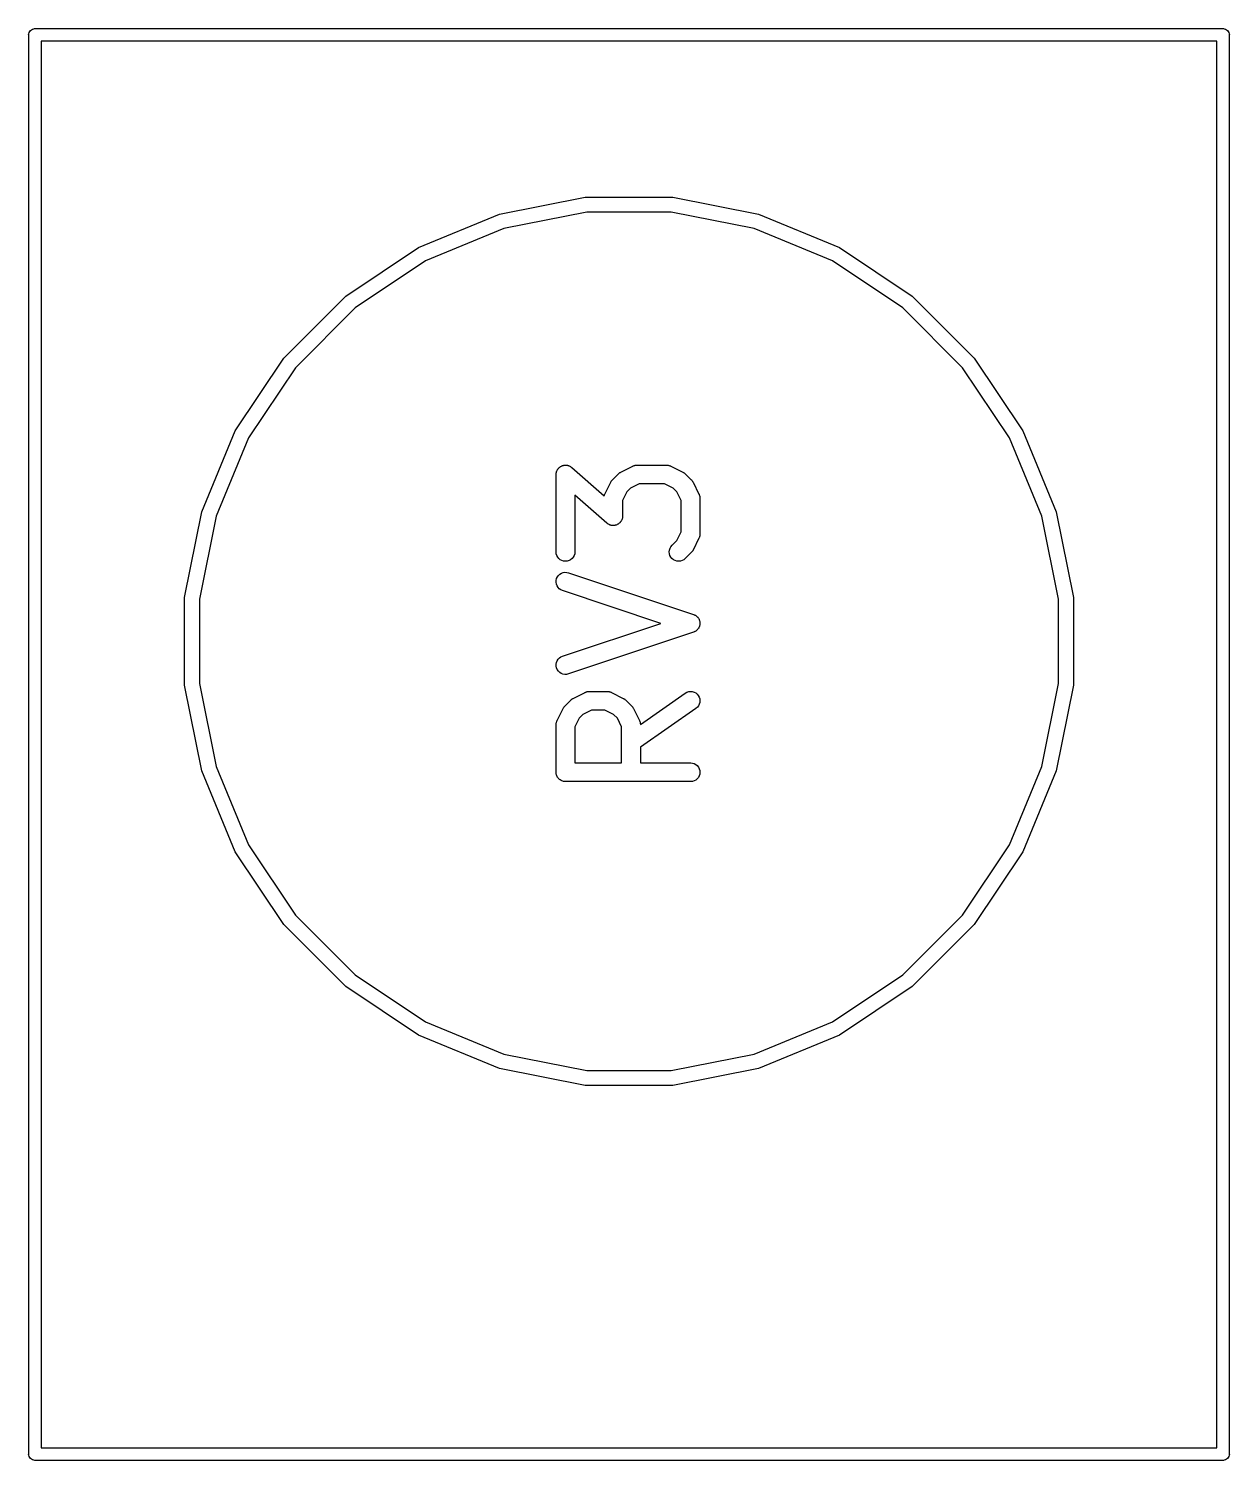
# Model space of a CAD drawing. Extents: x 20 to 116, y -135 to -20.
# Drawn here: x 63.2 to 72.8, y -63.39 to -51.93 of the extents above; entities that cross this region are included whole.
import ezdxf

# ---------------------------------------------------------------- set-up
doc = ezdxf.new("R2010")
doc.units = 0
doc.layers.add('BLACK', color=7, linetype='CONTINUOUS')

msp = doc.modelspace()

# ---------------------------------------------------------------- linework, layer by layer
at = {"layer": 'BLACK', "linetype": 'Continuous'}
for p, q in [((63.1998, -51.985), (63.2007, -51.9752)), ((63.2007, -51.9752), (63.2036, -51.9658)), ((63.2036, -51.9658), (63.2082, -51.9571)), ((63.2082, -51.9571), (63.2145, -51.9495)), ((63.2145, -51.9495), (63.2221, -51.9432)), ((63.2221, -51.9432), (63.2308, -51.9386)), ((63.2308, -51.9386), (63.2402, -51.9357)), ((63.2402, -51.9357), (63.2476, -51.935)), ((63.2476, -51.935), (63.25, -51.9348)), ((63.25, -51.9348), (63.2524, -51.935)), ((63.2524, -51.935), (72.7476, -51.935)), ((72.7476, -51.935), (72.75, -51.9348)), ((72.75, -51.9348), (72.7524, -51.935)), ((72.7524, -51.935), (72.7598, -51.9357)), ((72.7598, -51.9357), (72.7692, -51.9386)), ((72.7692, -51.9386), (72.7779, -51.9432)), ((72.7779, -51.9432), (72.7855, -51.9495)), ((72.7855, -51.9495), (72.7918, -51.9571)), ((72.7918, -51.9571), (72.7964, -51.9658)), ((72.7964, -51.9658), (72.7993, -51.9752)), ((72.7993, -51.9752), (72.8002, -51.985)), ((63.2, -51.9875), (63.1998, -51.985)), ((63.2, -63.3326), (63.2, -51.9875)), ((63.3, -52.035), (63.3, -63.285)), ((72.7, -52.035), (63.3, -52.035)), ((72.7, -63.285), (72.7, -52.035)), ((72.8002, -51.985), (72.8, -51.9874)), ((72.8, -51.9874), (72.8, -63.3326)), ((66.9637, -53.4187), (67.6501, -53.2822)), ((67.6501, -53.2822), (68.3499, -53.2822)), ((68.3499, -53.2822), (69.0363, -53.4187)), ((66.3171, -53.6865), (66.9637, -53.4187)), ((67.6618, -53.4016), (66.9985, -53.5336)), ((68.3382, -53.4016), (67.6618, -53.4016)), ((69.0015, -53.5336), (68.3382, -53.4016)), ((69.0363, -53.4187), (69.6829, -53.6865)), ((66.9985, -53.5336), (66.3737, -53.7924)), ((69.6263, -53.7924), (69.0015, -53.5336)), ((65.7352, -54.0754), (66.3171, -53.6865)), ((69.6829, -53.6865), (70.2648, -54.0754)), ((66.3737, -53.7924), (65.8113, -54.1681)), ((70.1887, -54.1681), (69.6263, -53.7924)), ((65.2404, -54.5702), (65.7352, -54.0754)), ((70.2648, -54.0754), (70.7596, -54.5702)), ((65.8113, -54.1681), (65.3331, -54.6463)), ((70.6669, -54.6463), (70.1887, -54.1681)), ((64.8515, -55.1521), (65.2404, -54.5702)), ((70.7596, -54.5702), (71.1485, -55.1521)), ((65.3331, -54.6463), (64.9574, -55.2087)), ((71.0426, -55.2087), (70.6669, -54.6463)), ((64.5837, -55.7987), (64.8515, -55.1521)), ((71.1485, -55.1521), (71.4163, -55.7987)), ((64.9574, -55.2087), (64.6986, -55.8335)), ((71.3014, -55.8335), (71.0426, -55.2087)), ((67.4174, -55.4997), (67.4179, -55.495)), ((67.4174, -55.5007), (67.4174, -55.4997)), ((67.4174, -56.1198), (67.4174, -55.5007)), ((67.4179, -55.495), (67.4181, -55.4903)), ((67.4181, -55.4903), (67.4187, -55.4877)), ((67.4187, -55.4877), (67.419, -55.4851)), ((67.419, -55.4851), (67.4204, -55.4806)), ((67.4204, -55.4806), (67.4215, -55.4761)), ((67.4215, -55.4761), (67.4226, -55.4737)), ((67.4226, -55.4737), (67.4234, -55.4712)), ((67.4234, -55.4712), (67.4257, -55.4671)), ((67.4257, -55.4671), (67.4277, -55.4628)), ((67.4277, -55.4628), (67.4292, -55.4606)), ((67.4292, -55.4606), (67.4305, -55.4583)), ((67.4305, -55.4583), (67.4335, -55.4547)), ((67.4335, -55.4547), (67.4363, -55.4509)), ((67.4363, -55.4509), (67.4382, -55.4491)), ((67.4382, -55.4491), (67.4399, -55.4471)), ((67.4399, -55.4471), (67.4436, -55.4442)), ((67.4436, -55.4442), (67.447, -55.441)), ((67.447, -55.441), (67.4493, -55.4396)), ((67.4493, -55.4396), (67.4513, -55.438)), ((67.4513, -55.438), (67.4555, -55.4358)), ((67.4555, -55.4358), (67.4595, -55.4333)), ((67.4595, -55.4333), (67.462, -55.4324)), ((67.462, -55.4324), (67.4643, -55.4312)), ((67.4643, -55.4312), (67.4688, -55.4298)), ((67.4688, -55.4298), (67.4732, -55.4282)), ((67.4732, -55.4282), (67.4758, -55.4278)), ((67.4758, -55.4278), (67.4783, -55.427)), ((67.4783, -55.427), (67.483, -55.4266)), ((67.483, -55.4266), (67.4877, -55.4259)), ((67.4877, -55.4259), (67.4903, -55.426)), ((67.4903, -55.426), (67.4929, -55.4257)), ((67.4929, -55.4257), (67.4976, -55.4262)), ((67.4976, -55.4262), (67.5023, -55.4264)), ((67.5023, -55.4264), (67.5048, -55.427)), ((67.5048, -55.427), (67.5075, -55.4272)), ((67.5075, -55.4272), (67.512, -55.4286)), ((67.512, -55.4286), (67.5165, -55.4297)), ((67.5165, -55.4297), (67.5189, -55.4308)), ((67.5189, -55.4308), (67.5214, -55.4316)), ((67.5214, -55.4316), (67.5256, -55.4338)), ((67.5256, -55.4338), (67.5299, -55.4358)), ((67.5299, -55.4358), (67.532, -55.4373)), ((67.532, -55.4373), (67.5343, -55.4385)), ((67.5343, -55.4385), (67.5379, -55.4415)), ((67.5379, -55.4415), (67.5418, -55.4443)), ((67.5418, -55.4443), (67.8011, -55.6712)), ((67.8679, -55.5429), (67.9155, -55.4953)), ((67.9155, -55.4953), (67.9163, -55.4946)), ((67.9163, -55.4946), (67.9196, -55.4919)), ((67.9196, -55.4919), (67.9226, -55.489)), ((67.9226, -55.489), (67.9253, -55.4874)), ((67.9253, -55.4874), (67.9277, -55.4854)), ((67.9277, -55.4854), (67.9315, -55.4835)), ((67.9315, -55.4835), (67.935, -55.4813)), ((67.935, -55.4813), (68.0303, -55.4336)), ((68.0303, -55.4336), (68.0312, -55.4332)), ((68.0312, -55.4332), (68.0333, -55.4324)), ((68.0333, -55.4324), (68.0352, -55.4314)), ((68.0352, -55.4314), (68.0401, -55.4299)), ((68.0401, -55.4299), (68.0449, -55.4281)), ((68.0449, -55.4281), (68.0471, -55.4278)), ((68.0471, -55.4278), (68.0492, -55.4271)), ((68.0492, -55.4271), (68.0543, -55.4266)), ((68.0543, -55.4266), (68.0594, -55.4258)), ((68.0594, -55.4258), (68.0616, -55.4259)), ((68.0616, -55.4259), (68.0638, -55.4257)), ((68.0638, -55.4257), (68.3019, -55.4257)), ((68.3019, -55.4257), (68.303, -55.4257)), ((68.303, -55.4257), (68.3051, -55.426)), ((68.3051, -55.426), (68.3074, -55.4259)), ((68.3074, -55.4259), (68.3124, -55.4268)), ((68.3124, -55.4268), (68.3175, -55.4274)), ((68.3175, -55.4274), (68.3196, -55.428)), ((68.3196, -55.428), (68.3218, -55.4284)), ((68.3218, -55.4284), (68.3266, -55.4302)), ((68.3266, -55.4302), (68.3315, -55.4318)), ((68.3315, -55.4318), (68.3334, -55.4328)), ((68.3334, -55.4328), (68.3354, -55.4336)), ((68.3354, -55.4336), (68.4307, -55.4813)), ((68.4307, -55.4813), (68.4316, -55.4817)), ((68.4316, -55.4817), (68.4352, -55.484)), ((68.4352, -55.484), (68.4389, -55.486)), ((68.4389, -55.486), (68.4413, -55.488)), ((68.4413, -55.488), (68.4439, -55.4897)), ((68.4439, -55.4897), (68.4469, -55.4926)), ((68.4469, -55.4926), (68.4502, -55.4953)), ((68.4502, -55.4953), (68.4978, -55.5429)), ((67.8063, -55.6576), (67.8539, -55.5624)), ((67.8539, -55.5624), (67.8543, -55.5615)), ((67.8543, -55.5615), (67.8566, -55.5579)), ((67.8566, -55.5579), (67.8586, -55.5542)), ((67.8586, -55.5542), (67.8606, -55.5518)), ((67.8606, -55.5518), (67.8623, -55.5492)), ((67.8623, -55.5492), (67.8652, -55.5462)), ((67.8652, -55.5462), (67.8679, -55.5429)), ((67.9826, -55.6404), (67.9483, -55.7089)), ((68.013, -55.61), (67.9826, -55.6404)), ((68.0815, -55.5757), (68.013, -55.61)), ((68.2842, -55.5757), (68.0815, -55.5757)), ((68.3527, -55.61), (68.2842, -55.5757)), ((68.3831, -55.6404), (68.3527, -55.61)), ((68.4174, -55.7089), (68.3831, -55.6404)), ((68.4978, -55.5429), (68.4985, -55.5437)), ((68.4985, -55.5437), (68.5012, -55.547)), ((68.5012, -55.547), (68.5041, -55.55)), ((68.5041, -55.55), (68.5057, -55.5527)), ((68.5057, -55.5527), (68.5077, -55.5551)), ((68.5077, -55.5551), (68.5096, -55.5588)), ((68.5096, -55.5588), (68.5118, -55.5624)), ((68.5118, -55.5624), (68.5595, -55.6576)), ((67.8239, -55.8905), (67.5674, -55.666)), ((67.5674, -55.666), (67.5674, -56.1198)), ((67.8011, -55.6712), (67.8028, -55.6665)), ((67.8028, -55.6665), (67.8044, -55.6616)), ((67.8044, -55.6616), (67.8055, -55.6597)), ((67.8055, -55.6597), (67.8063, -55.6576)), ((67.9483, -55.7089), (67.9483, -55.834)), ((68.4174, -55.9592), (68.4174, -55.7089)), ((68.5595, -55.6576), (68.5599, -55.6586)), ((68.5599, -55.6586), (68.5607, -55.6607)), ((68.5607, -55.6607), (68.5617, -55.6626)), ((68.5617, -55.6626), (68.5632, -55.6675)), ((68.5632, -55.6675), (68.565, -55.6723)), ((68.565, -55.6723), (68.5653, -55.6745)), ((68.5653, -55.6745), (68.566, -55.6766)), ((68.566, -55.6766), (68.5665, -55.6817)), ((68.5665, -55.6817), (68.5673, -55.6868)), ((68.5673, -55.6868), (68.5672, -55.689)), ((68.5672, -55.689), (68.5674, -55.6912)), ((68.5674, -55.6912), (68.5674, -55.9769)), ((64.4472, -56.4851), (64.5837, -55.7987)), ((64.6986, -55.8335), (64.5666, -56.4968)), ((67.9352, -55.8764), (67.9322, -55.88)), ((67.9365, -55.8741), (67.9352, -55.8764)), ((67.938, -55.872), (67.9365, -55.8741)), ((67.94, -55.8677), (67.938, -55.872)), ((67.9423, -55.8636), (67.94, -55.8677)), ((67.9431, -55.8611), (67.9423, -55.8636)), ((67.9442, -55.8587), (67.9431, -55.8611)), ((67.9453, -55.8541), (67.9442, -55.8587)), ((67.9467, -55.8496), (67.9453, -55.8541)), ((67.947, -55.847), (67.9467, -55.8496)), ((67.9476, -55.8445), (67.947, -55.847)), ((67.9478, -55.8398), (67.9476, -55.8445)), ((67.9483, -55.8351), (67.9478, -55.8398)), ((67.9483, -55.834), (67.9483, -55.8351)), ((71.4334, -56.4968), (71.3014, -55.8335)), ((71.4163, -55.7987), (71.5528, -56.4851)), ((67.8278, -55.8932), (67.8239, -55.8905)), ((67.8314, -55.8962), (67.8278, -55.8932)), ((67.8337, -55.8975), (67.8314, -55.8962)), ((67.8358, -55.899), (67.8337, -55.8975)), ((67.8401, -55.901), (67.8358, -55.899)), ((67.8443, -55.9032), (67.8401, -55.901)), ((67.8468, -55.904), (67.8443, -55.9032)), ((67.8492, -55.9051), (67.8468, -55.904)), ((67.8538, -55.9061), (67.8492, -55.9051)), ((67.8583, -55.9075), (67.8538, -55.9061)), ((67.8609, -55.9078), (67.8583, -55.9075)), ((67.8634, -55.9084), (67.8609, -55.9078)), ((67.8681, -55.9086), (67.8634, -55.9084)), ((67.8728, -55.909), (67.8681, -55.9086)), ((67.8754, -55.9088), (67.8728, -55.909)), ((67.8781, -55.9089), (67.8754, -55.9088)), ((67.8827, -55.9081), (67.8781, -55.9089)), ((67.8874, -55.9077), (67.8827, -55.9081)), ((67.8899, -55.907), (67.8874, -55.9077)), ((67.8925, -55.9066), (67.8899, -55.907)), ((67.8969, -55.9049), (67.8925, -55.9066)), ((67.9014, -55.9036), (67.8969, -55.9049)), ((67.9038, -55.9024), (67.9014, -55.9036)), ((67.9062, -55.9014), (67.9038, -55.9024)), ((67.9102, -55.899), (67.9062, -55.9014)), ((67.9144, -55.8968), (67.9102, -55.899)), ((67.9164, -55.8952), (67.9144, -55.8968)), ((67.9187, -55.8938), (67.9164, -55.8952)), ((67.9222, -55.8906), (67.9187, -55.8938)), ((67.9258, -55.8876), (67.9222, -55.8906)), ((67.9275, -55.8856), (67.9258, -55.8876)), ((67.9294, -55.8838), (67.9275, -55.8856)), ((67.9322, -55.88), (67.9294, -55.8838)), ((68.3831, -56.0277), (68.4174, -55.9592)), ((68.5663, -55.9874), (68.5657, -55.9925)), ((68.5672, -55.9824), (68.5663, -55.9874)), ((68.5674, -55.978), (68.5671, -55.9801)), ((68.5671, -55.9801), (68.5672, -55.9824)), ((68.5674, -55.9769), (68.5674, -55.978)), ((68.3221, -56.1195), (68.3236, -56.1049)), ((68.3236, -56.1049), (68.3279, -56.0909)), ((68.3279, -56.0909), (68.3348, -56.078)), ((68.3348, -56.078), (68.3441, -56.0667)), ((68.3441, -56.0667), (68.3831, -56.0277)), ((68.5114, -56.1066), (68.5091, -56.1102)), ((68.5118, -56.1057), (68.5114, -56.1066)), ((68.5595, -56.0104), (68.5118, -56.1057)), ((68.5603, -56.0084), (68.5595, -56.0104)), ((68.5613, -56.0065), (68.5603, -56.0084)), ((68.5629, -56.0016), (68.5613, -56.0065)), ((68.5647, -55.9968), (68.5629, -56.0016)), ((68.5651, -55.9946), (68.5647, -55.9968)), ((68.5657, -55.9925), (68.5651, -55.9946)), ((67.4188, -56.1343), (67.4174, -56.1198)), ((67.423, -56.1483), (67.4188, -56.1343)), ((67.4299, -56.1613), (67.423, -56.1483)), ((67.4392, -56.1726), (67.4299, -56.1613)), ((67.4504, -56.1819), (67.4392, -56.1726)), ((67.4633, -56.1889), (67.4504, -56.1819)), ((67.4773, -56.1932), (67.4633, -56.1889)), ((67.4919, -56.1948), (67.4773, -56.1932)), ((67.5064, -56.1934), (67.4919, -56.1948)), ((67.5205, -56.1893), (67.5064, -56.1934)), ((67.5334, -56.1825), (67.5205, -56.1893)), ((67.5449, -56.1733), (67.5334, -56.1825)), ((67.5543, -56.1621), (67.5449, -56.1733)), ((67.5613, -56.1493), (67.5543, -56.1621)), ((67.5657, -56.1354), (67.5613, -56.1493)), ((67.5674, -56.1208), (67.5657, -56.1354)), ((67.5674, -56.1198), (67.5674, -56.1208)), ((68.3235, -56.1341), (68.3221, -56.1195)), ((68.3277, -56.1481), (68.3235, -56.1341)), ((68.3345, -56.161), (68.3277, -56.1481)), ((68.3437, -56.1724), (68.3345, -56.161)), ((68.355, -56.1818), (68.3437, -56.1724)), ((68.3678, -56.1888), (68.355, -56.1818)), ((68.3818, -56.1932), (68.3678, -56.1888)), ((68.3964, -56.1948), (68.3818, -56.1932)), ((68.4109, -56.1935), (68.3964, -56.1948)), ((68.425, -56.1894), (68.4109, -56.1935)), ((68.438, -56.1827), (68.425, -56.1894)), ((68.4494, -56.1735), (68.438, -56.1827)), ((68.4502, -56.1728), (68.4494, -56.1735)), ((68.4978, -56.1252), (68.4502, -56.1728)), ((68.5005, -56.1219), (68.4978, -56.1252)), ((68.5034, -56.1189), (68.5005, -56.1219)), ((68.5051, -56.1163), (68.5034, -56.1189)), ((68.5071, -56.1139), (68.5051, -56.1163)), ((68.5091, -56.1102), (68.5071, -56.1139)), ((67.418, -56.3479), (67.4214, -56.3336)), ((67.4214, -56.3336), (67.4275, -56.3203)), ((67.4275, -56.3203), (67.436, -56.3084)), ((67.436, -56.3084), (67.4467, -56.2984)), ((67.4467, -56.2984), (67.4591, -56.2907)), ((67.4591, -56.2907), (67.4728, -56.2855)), ((67.4728, -56.2855), (67.4872, -56.283)), ((67.4872, -56.283), (67.5018, -56.2835)), ((67.5018, -56.2835), (67.5161, -56.2867)), ((67.5161, -56.2867), (68.5161, -56.62)), ((67.4175, -56.3625), (67.418, -56.3479)), ((67.4199, -56.377), (67.4175, -56.3625)), ((67.425, -56.3907), (67.4199, -56.377)), ((67.4326, -56.4032), (67.425, -56.3907)), ((67.4426, -56.4139), (67.4326, -56.4032)), ((67.4544, -56.4225), (67.4426, -56.4139)), ((67.4677, -56.4287), (67.4544, -56.4225)), ((67.4687, -56.429), (67.4677, -56.4287)), ((68.2552, -56.6912), (67.4687, -56.429)), ((64.4472, -57.1849), (64.4472, -56.4851)), ((64.5666, -56.4968), (64.5666, -57.1732)), ((71.4334, -57.1732), (71.4334, -56.4968)), ((71.5528, -56.4851), (71.5528, -57.1849)), ((68.5161, -56.62), (68.5171, -56.6204)), ((68.5171, -56.6204), (68.5218, -56.6226)), ((68.5218, -56.6226), (68.5266, -56.6245)), ((68.5266, -56.6245), (68.5284, -56.6256)), ((68.5284, -56.6256), (68.5304, -56.6265)), ((68.5304, -56.6265), (68.5346, -56.6296)), ((68.5346, -56.6296), (68.5389, -56.6324)), ((68.5389, -56.6324), (68.5405, -56.6339)), ((68.5405, -56.6339), (68.5422, -56.6351)), ((68.5422, -56.6351), (68.5457, -56.639)), ((68.5457, -56.639), (68.5495, -56.6425)), ((68.5495, -56.6425), (68.5507, -56.6443)), ((68.5507, -56.6443), (68.5521, -56.6459)), ((68.5521, -56.6459), (68.5549, -56.6503)), ((68.5549, -56.6503), (68.5578, -56.6546)), ((68.5578, -56.6546), (68.5587, -56.6565)), ((68.5587, -56.6565), (68.5598, -56.6584)), ((68.5598, -56.6584), (68.5616, -56.6632)), ((68.5616, -56.6632), (68.5637, -56.668)), ((68.5637, -56.668), (68.5642, -56.6701)), ((68.5642, -56.6701), (68.5649, -56.6721)), ((68.5649, -56.6721), (68.5657, -56.6772)), ((68.5657, -56.6772), (68.5668, -56.6823)), ((67.4687, -56.9534), (68.2552, -56.6912)), ((68.5161, -56.7623), (67.5161, -57.0957)), ((68.5208, -56.7602), (68.5161, -56.7623)), ((68.5257, -56.7584), (68.5208, -56.7602)), ((68.5275, -56.7573), (68.5257, -56.7584)), ((68.5295, -56.7564), (68.5275, -56.7573)), ((68.5337, -56.7534), (68.5295, -56.7564)), ((68.5381, -56.7506), (68.5337, -56.7534)), ((68.5397, -56.7492), (68.5381, -56.7506)), ((68.5414, -56.7479), (68.5397, -56.7492)), ((68.545, -56.7442), (68.5414, -56.7479)), ((68.5488, -56.7406), (68.545, -56.7442)), ((68.55, -56.7389), (68.5488, -56.7406)), ((68.5515, -56.7373), (68.55, -56.7389)), ((68.5543, -56.7329), (68.5515, -56.7373)), ((68.5573, -56.7287), (68.5543, -56.7329)), ((68.5582, -56.7268), (68.5573, -56.7287)), ((68.5593, -56.725), (68.5582, -56.7268)), ((68.5612, -56.7201), (68.5593, -56.725)), ((68.5634, -56.7154), (68.5612, -56.7201)), ((68.5639, -56.7133), (68.5634, -56.7154)), ((68.5646, -56.7113), (68.5639, -56.7133)), ((68.5655, -56.7062), (68.5646, -56.7113)), ((68.5667, -56.7012), (68.5655, -56.7062)), ((68.5668, -56.699), (68.5667, -56.7012)), ((68.5668, -56.6823), (68.5669, -56.6844)), ((68.5672, -56.6969), (68.5668, -56.699)), ((68.5669, -56.6844), (68.5672, -56.6865)), ((68.5672, -56.6865), (68.567, -56.6917)), ((68.567, -56.6917), (68.5672, -56.6969)), ((67.4176, -57.0188), (67.4201, -57.0044)), ((67.4179, -57.0334), (67.4176, -57.0188)), ((67.4201, -57.0044), (67.4254, -56.9907)), ((67.4254, -56.9907), (67.4333, -56.9784)), ((67.4333, -56.9784), (67.4433, -56.9678)), ((67.4433, -56.9678), (67.4553, -56.9593)), ((67.4553, -56.9593), (67.4687, -56.9534)), ((67.4211, -57.0477), (67.4179, -57.0334)), ((67.4269, -57.0612), (67.4211, -57.0477)), ((67.4353, -57.0732), (67.4269, -57.0612)), ((67.4458, -57.0833), (67.4353, -57.0732)), ((67.4581, -57.0912), (67.4458, -57.0833)), ((67.4718, -57.0966), (67.4581, -57.0912)), ((67.4861, -57.0993), (67.4718, -57.0966)), ((67.5008, -57.099), (67.4861, -57.0993)), ((67.5151, -57.096), (67.5008, -57.099)), ((67.5161, -57.0957), (67.5151, -57.096)), ((64.5837, -57.8713), (64.4472, -57.1849)), ((64.5666, -57.1732), (64.6986, -57.8365)), ((67.5541, -57.2908), (67.6493, -57.2432)), ((67.6493, -57.2432), (67.6503, -57.2427)), ((67.6503, -57.2427), (67.6523, -57.2419)), ((67.6523, -57.2419), (67.6543, -57.2409)), ((67.6543, -57.2409), (67.6592, -57.2394)), ((67.6592, -57.2394), (67.664, -57.2376)), ((67.664, -57.2376), (67.6662, -57.2373)), ((67.6662, -57.2373), (67.6683, -57.2367)), ((67.6683, -57.2367), (67.6734, -57.2362)), ((67.6734, -57.2362), (67.6785, -57.2354)), ((67.6785, -57.2354), (67.6807, -57.2355)), ((67.6807, -57.2355), (67.6829, -57.2352)), ((67.6829, -57.2352), (67.8257, -57.2352)), ((67.8257, -57.2352), (67.8268, -57.2352)), ((67.8268, -57.2352), (67.829, -57.2355)), ((67.829, -57.2355), (67.8312, -57.2354)), ((67.8312, -57.2354), (67.8362, -57.2363)), ((67.8362, -57.2363), (67.8413, -57.2369)), ((67.8413, -57.2369), (67.8434, -57.2375)), ((67.8434, -57.2375), (67.8456, -57.2379)), ((67.8456, -57.2379), (67.8504, -57.2398)), ((67.8504, -57.2398), (67.8553, -57.2413)), ((67.8553, -57.2413), (67.8572, -57.2424)), ((67.8572, -57.2424), (67.8593, -57.2432)), ((67.8593, -57.2432), (67.9545, -57.2908)), ((68.0911, -57.4996), (68.4494, -57.2488)), ((68.4494, -57.2488), (68.4502, -57.2482)), ((68.4502, -57.2482), (68.4631, -57.2412)), ((68.4631, -57.2412), (68.4771, -57.2368)), ((68.4771, -57.2368), (68.4916, -57.2352)), ((68.4916, -57.2352), (68.5062, -57.2365)), ((68.5062, -57.2365), (68.5202, -57.2406)), ((68.5202, -57.2406), (68.5332, -57.2473)), ((68.5332, -57.2473), (68.5447, -57.2565)), ((71.3014, -57.8365), (71.4334, -57.1732)), ((71.5528, -57.1849), (71.4163, -57.8713)), ((67.4757, -57.3675), (67.4777, -57.3638)), ((67.4777, -57.3638), (67.4797, -57.3613)), ((67.4797, -57.3613), (67.4814, -57.3587)), ((67.4814, -57.3587), (67.4843, -57.3557)), ((67.4843, -57.3557), (67.487, -57.3524)), ((67.487, -57.3524), (67.5346, -57.3048)), ((67.5346, -57.3048), (67.5353, -57.3041)), ((67.5353, -57.3041), (67.5386, -57.3015)), ((67.5386, -57.3015), (67.5417, -57.2986)), ((67.5417, -57.2986), (67.5443, -57.2969)), ((67.5443, -57.2969), (67.5468, -57.295)), ((67.5468, -57.295), (67.5505, -57.293)), ((67.5505, -57.293), (67.5541, -57.2908)), ((67.9545, -57.2908), (67.9554, -57.2912)), ((67.9554, -57.2912), (67.959, -57.2935)), ((67.959, -57.2935), (67.9627, -57.2955)), ((67.9627, -57.2955), (67.9651, -57.2975)), ((67.9651, -57.2975), (67.9677, -57.2992)), ((67.9677, -57.2992), (67.9707, -57.3021)), ((67.9707, -57.3021), (67.974, -57.3048)), ((67.974, -57.3048), (68.0216, -57.3524)), ((68.0216, -57.3524), (68.0223, -57.3532)), ((68.0223, -57.3532), (68.025, -57.3565)), ((68.025, -57.3565), (68.0279, -57.3595)), ((68.0279, -57.3595), (68.0295, -57.3622)), ((68.0295, -57.3622), (68.0315, -57.3646)), ((68.0315, -57.3646), (68.0334, -57.3684)), ((68.5465, -57.3622), (68.5354, -57.3717)), ((68.5447, -57.2565), (68.5541, -57.2677)), ((68.5556, -57.3507), (68.5465, -57.3622)), ((68.5541, -57.2677), (68.5612, -57.2805)), ((68.5622, -57.3376), (68.5556, -57.3507)), ((68.5612, -57.2805), (68.5657, -57.2944)), ((68.5662, -57.3235), (68.5622, -57.3376)), ((68.5657, -57.2944), (68.5674, -57.3089)), ((68.5674, -57.3089), (68.5662, -57.3235)), ((67.4197, -57.483), (67.4201, -57.4808)), ((67.4201, -57.4808), (67.4219, -57.476)), ((67.4219, -57.476), (67.4234, -57.4712)), ((67.4234, -57.4712), (67.4245, -57.4692)), ((67.4245, -57.4692), (67.4253, -57.4672)), ((67.4253, -57.4672), (67.4729, -57.3719)), ((67.4729, -57.3719), (67.4734, -57.371)), ((67.4734, -57.371), (67.4757, -57.3675)), ((67.6016, -57.4499), (67.5674, -57.5184)), ((67.632, -57.4195), (67.6016, -57.4499)), ((67.7006, -57.3852), (67.632, -57.4195)), ((67.808, -57.3852), (67.7006, -57.3852)), ((67.8765, -57.4195), (67.808, -57.3852)), ((67.9069, -57.4499), (67.8765, -57.4195)), ((67.9412, -57.5184), (67.9069, -57.4499)), ((68.0334, -57.3684), (68.0357, -57.3719)), ((68.0357, -57.3719), (68.0833, -57.4672)), ((68.0833, -57.4672), (68.0837, -57.4681)), ((68.0837, -57.4681), (68.0845, -57.4702)), ((68.0845, -57.4702), (68.0855, -57.4721)), ((68.0855, -57.4721), (68.087, -57.477)), ((68.087, -57.477), (68.0888, -57.4819)), ((68.5354, -57.3717), (68.0912, -57.6826)), ((67.4174, -57.4997), (67.4176, -57.4975)), ((67.4174, -57.5007), (67.4174, -57.4997)), ((67.4174, -57.8817), (67.4174, -57.5007)), ((67.4176, -57.4953), (67.4184, -57.4902)), ((67.4176, -57.4975), (67.4176, -57.4953)), ((67.4184, -57.4902), (67.419, -57.4851)), ((67.419, -57.4851), (67.4197, -57.483)), ((67.5674, -57.5184), (67.5674, -57.8067)), ((67.9412, -57.8067), (67.9412, -57.5184)), ((68.0888, -57.4819), (68.0891, -57.484)), ((68.0891, -57.484), (68.0898, -57.4861)), ((68.0898, -57.4861), (68.0903, -57.4913)), ((68.0903, -57.4913), (68.0911, -57.4963)), ((68.0911, -57.4963), (68.091, -57.4985)), ((68.091, -57.4985), (68.0911, -57.4996)), ((68.0912, -57.6826), (68.0912, -57.8067)), ((67.5674, -57.8067), (67.9412, -57.8067)), ((68.0912, -57.8067), (68.4924, -57.8067)), ((68.4924, -57.8067), (68.4934, -57.8067)), ((68.4934, -57.8067), (68.508, -57.8083)), ((68.508, -57.8083), (68.5219, -57.8127)), ((68.5219, -57.8127), (68.5348, -57.8198)), ((68.5348, -57.8198), (68.546, -57.8292)), ((64.8515, -58.5179), (64.5837, -57.8713)), ((64.6986, -57.8365), (64.9574, -58.4613)), ((67.4181, -57.8887), (67.4174, -57.8817)), ((67.4187, -57.8957), (67.4181, -57.8887)), ((67.4188, -57.896), (67.4187, -57.8957)), ((67.4188, -57.8962), (67.4188, -57.896)), ((67.4208, -57.903), (67.4188, -57.8962)), ((67.4228, -57.9098), (67.4208, -57.903)), ((67.423, -57.91), (67.4228, -57.9098)), ((67.423, -57.9102), (67.423, -57.91)), ((67.4264, -57.9165), (67.423, -57.9102)), ((67.4296, -57.9227), (67.4264, -57.9165)), ((67.4298, -57.9229), (67.4296, -57.9227)), ((67.4299, -57.9232), (67.4298, -57.9229)), ((67.4344, -57.9287), (67.4299, -57.9232)), ((67.4388, -57.9341), (67.4344, -57.9287)), ((67.439, -57.9343), (67.4388, -57.9341)), ((67.4392, -57.9345), (67.439, -57.9343)), ((67.4446, -57.939), (67.4392, -57.9345)), ((67.45, -57.9435), (67.4446, -57.939)), ((68.5452, -57.9349), (68.5339, -57.9441)), ((68.5546, -57.9236), (68.5452, -57.9349)), ((68.546, -57.8292), (68.5551, -57.8406)), ((68.5615, -57.9107), (68.5546, -57.9236)), ((68.5551, -57.8406), (68.5619, -57.8536)), ((68.5658, -57.8967), (68.5615, -57.9107)), ((68.5619, -57.8536), (68.5661, -57.8676)), ((68.5674, -57.8822), (68.5658, -57.8967)), ((68.5661, -57.8676), (68.5674, -57.8822)), ((71.0426, -58.4613), (71.3014, -57.8365)), ((71.4163, -57.8713), (71.1485, -58.5179)), ((67.4502, -57.9437), (67.45, -57.9435)), ((67.4504, -57.9438), (67.4502, -57.9437)), ((67.4566, -57.9472), (67.4504, -57.9438)), ((67.4628, -57.9506), (67.4566, -57.9472)), ((67.4631, -57.9507), (67.4628, -57.9506)), ((67.4633, -57.9508), (67.4631, -57.9507)), ((67.4701, -57.9529), (67.4633, -57.9508)), ((67.4768, -57.955), (67.4701, -57.9529)), ((67.477, -57.9551), (67.4768, -57.955)), ((67.4773, -57.9551), (67.477, -57.9551)), ((67.4843, -57.9559), (67.4773, -57.9551)), ((67.4913, -57.9567), (67.4843, -57.9559)), ((67.4918, -57.9567), (67.4913, -57.9567)), ((67.4919, -57.9567), (67.4918, -57.9567)), ((67.4924, -57.9567), (67.4919, -57.9567)), ((67.4919, -57.9567), (67.4919, -57.9567)), ((68.4924, -57.9567), (67.4924, -57.9567)), ((68.5069, -57.9552), (68.4924, -57.9567)), ((68.521, -57.951), (68.5069, -57.9552)), ((68.5339, -57.9441), (68.521, -57.951)), ((64.9574, -58.4613), (65.3331, -59.0237)), ((70.6669, -59.0237), (71.0426, -58.4613)), ((65.2404, -59.0998), (64.8515, -58.5179)), ((71.1485, -58.5179), (70.7596, -59.0998)), ((65.3331, -59.0237), (65.8113, -59.5019)), ((70.1887, -59.5019), (70.6669, -59.0237)), ((65.7352, -59.5946), (65.2404, -59.0998)), ((70.7596, -59.0998), (70.2648, -59.5946)), ((65.8113, -59.5019), (66.3737, -59.8776)), ((69.6263, -59.8776), (70.1887, -59.5019)), ((66.3171, -59.9835), (65.7352, -59.5946)), ((70.2648, -59.5946), (69.6829, -59.9835)), ((66.3737, -59.8776), (66.9985, -60.1364)), ((69.0015, -60.1364), (69.6263, -59.8776)), ((66.9637, -60.2513), (66.3171, -59.9835)), ((69.6829, -59.9835), (69.0363, -60.2513)), ((66.9985, -60.1364), (67.6618, -60.2684)), ((68.3382, -60.2684), (69.0015, -60.1364)), ((67.6501, -60.3878), (66.9637, -60.2513)), ((67.6618, -60.2684), (68.3382, -60.2684)), ((69.0363, -60.2513), (68.3499, -60.3878)), ((68.3499, -60.3878), (67.6501, -60.3878)), ((63.3, -63.285), (72.7, -63.285)), ((63.1998, -63.335), (63.2, -63.3326)), ((63.2007, -63.3448), (63.1998, -63.335)), ((63.2036, -63.3542), (63.2007, -63.3448)), ((63.2082, -63.3629), (63.2036, -63.3542)), ((63.2145, -63.3705), (63.2082, -63.3629)), ((63.2221, -63.3768), (63.2145, -63.3705)), ((63.2308, -63.3814), (63.2221, -63.3768)), ((63.2402, -63.3843), (63.2308, -63.3814)), ((63.25, -63.3852), (63.2402, -63.3843)), ((63.2524, -63.385), (63.25, -63.3852)), ((72.7476, -63.385), (63.2524, -63.385)), ((72.75, -63.3852), (72.7476, -63.385)), ((72.7524, -63.385), (72.75, -63.3852)), ((72.7598, -63.3843), (72.7524, -63.385)), ((72.7692, -63.3814), (72.7598, -63.3843)), ((72.7779, -63.3768), (72.7692, -63.3814)), ((72.7855, -63.3705), (72.7779, -63.3768)), ((72.7918, -63.3629), (72.7855, -63.3705)), ((72.7964, -63.3542), (72.7918, -63.3629)), ((72.7993, -63.3448), (72.7964, -63.3542)), ((72.8002, -63.335), (72.7993, -63.3448)), ((72.8, -63.3326), (72.8002, -63.335))]:
    msp.add_line(p, q, dxfattribs=at)

doc.saveas('drawing.dxf')
